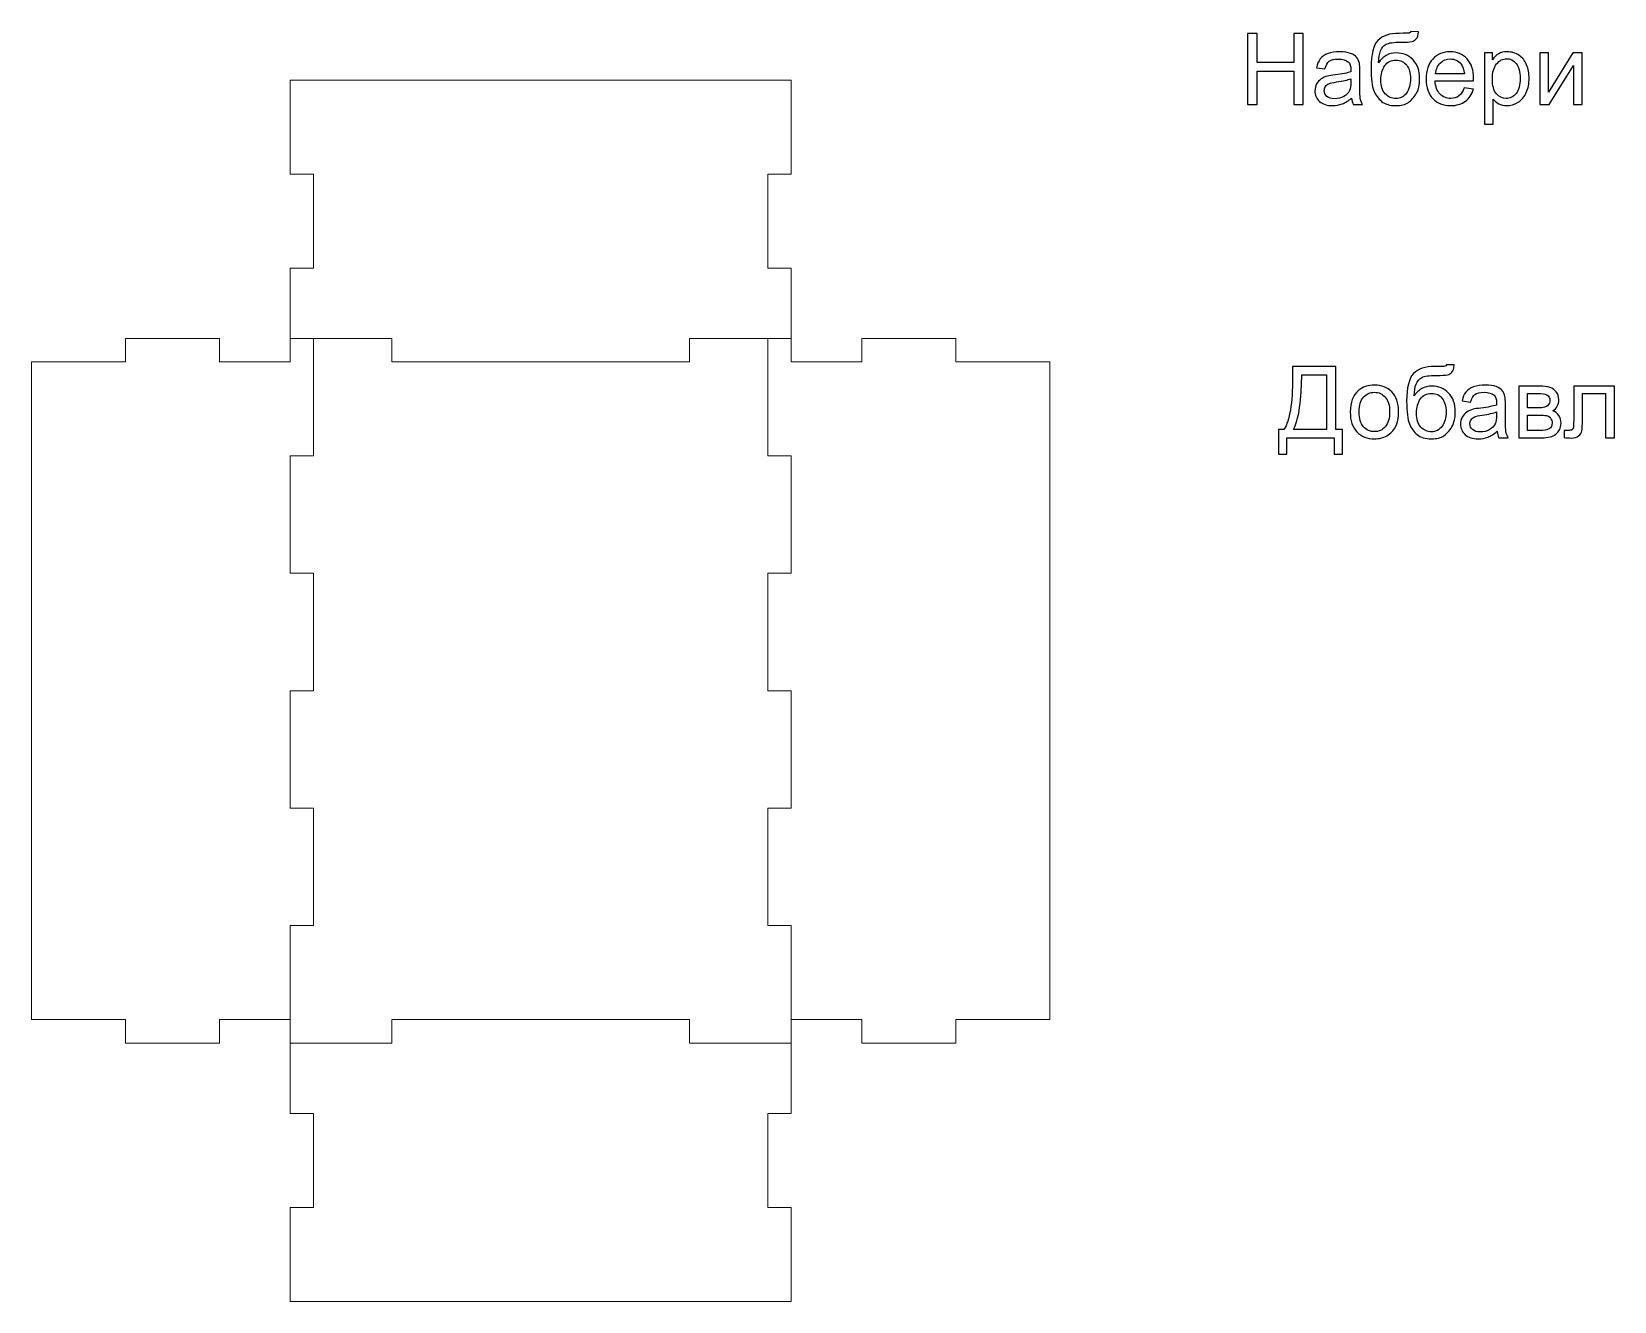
# Model space of a CAD drawing. Header units: centimetres. Extents: x 40 to 180, y 16 to 171.
# Drawn here: x 96.63 to 137.05, y 15.59 to 48.03 of the extents above; entities that cross this region are included whole.
import ezdxf

# ---------------------------------------------------------------- set-up
doc = ezdxf.new("R2010")
doc.units = ezdxf.units.CM
doc.header["$MEASUREMENT"] = 0
doc.layers.add('layer 1', color=7, linetype='Continuous')

msp = doc.modelspace()

# ---------------------------------------------------------------- linework, layer by layer
at = {"layer": 'layer 1', "color": 155}
for points, knots in [([(127.68537, 46.1716), (127.68537, 46.1716), (127.68537, 47.99024), (127.68537, 47.99024), (127.68537, 47.99024), (127.68537, 47.99024), (127.92667, 47.99024), (127.92667, 47.99024), (127.92667, 47.99024), (127.92667, 47.99024), (127.92667, 47.24094), (127.92667, 47.24094), (127.92667, 47.24094), (127.92667, 47.24094), (128.86647, 47.24094), (128.86647, 47.24094), (128.86647, 47.24094), (128.86647, 47.24094), (128.86647, 47.99024), (128.86647, 47.99024), (128.86647, 47.99024), (128.86647, 47.99024), (129.10777, 47.99024), (129.10777, 47.99024), (129.10777, 47.99024), (129.10777, 47.99024), (129.10777, 46.1716), (129.10777, 46.1716), (129.10777, 46.1716), (129.10777, 46.1716), (128.86647, 46.1716), (128.86647, 46.1716), (128.86647, 46.1716), (128.86647, 46.1716), (128.86647, 47.02758), (128.86647, 47.02758), (128.86647, 47.02758), (128.86647, 47.02758), (127.92667, 47.02758), (127.92667, 47.02758), (127.92667, 47.02758), (127.92667, 47.02758), (127.92667, 46.1716), (127.92667, 46.1716), (127.92667, 46.1716), (127.92667, 46.1716), (127.68537, 46.1716), (127.68537, 46.1716)], [0, 0, 0, 0, 0.07692308, 0.07692308, 0.07692308, 0.07692308, 0.15384615, 0.15384615, 0.15384615, 0.15384615, 0.23076923, 0.23076923, 0.23076923, 0.23076923, 0.30769231, 0.30769231, 0.30769231, 0.30769231, 0.38461538, 0.38461538, 0.38461538, 0.38461538, 0.46153846, 0.46153846, 0.46153846, 0.46153846, 0.53846154, 0.53846154, 0.53846154, 0.53846154, 0.61538462, 0.61538462, 0.61538462, 0.61538462, 0.69230769, 0.69230769, 0.69230769, 0.69230769, 0.76923077, 0.76923077, 0.76923077, 0.76923077, 0.84615385, 0.84615385, 0.84615385, 0.84615385, 1, 1, 1, 1]), ([(131.85435, 48.03342), (131.85435, 48.03342), (132.05247, 48.03088), (132.05247, 48.03088), (132.05247, 48.03088), (132.04358, 47.9424), (132.02368, 47.8806), (131.99363, 47.84588), (131.99363, 47.84588), (131.96357, 47.81117), (131.92505, 47.78916), (131.87763, 47.779), (131.87763, 47.779), (131.83022, 47.76926), (131.73709, 47.76418), (131.59866, 47.76418), (131.59866, 47.76418), (131.41493, 47.76418), (131.28962, 47.7464), (131.22274, 47.71084), (131.22274, 47.71084), (131.15627, 47.67528), (131.10801, 47.61855), (131.0788, 47.54066), (131.0788, 47.54066), (131.04959, 47.46234), (131.03351, 47.36201), (131.03012, 47.23882), (131.03012, 47.23882), (131.08642, 47.32264), (131.15204, 47.3853), (131.22739, 47.42721), (131.22739, 47.42721), (131.30232, 47.46912), (131.38741, 47.48986), (131.48139, 47.48986), (131.48139, 47.48986), (131.65411, 47.48986), (131.7972, 47.43059), (131.91065, 47.31206), (131.91065, 47.31206), (132.02368, 47.19353), (132.08041, 47.03308), (132.08041, 46.83031), (132.08041, 46.83031), (132.08041, 46.67664), (132.05205, 46.55048), (131.9949, 46.45227), (131.9949, 46.45227), (131.93775, 46.35406), (131.87001, 46.27786), (131.7917, 46.22409), (131.7917, 46.22409), (131.7138, 46.17033), (131.60712, 46.14366), (131.4725, 46.14366), (131.4725, 46.14366), (131.31587, 46.14366), (131.19437, 46.17922), (131.10759, 46.25076), (131.10759, 46.25076), (131.02081, 46.32231), (130.95434, 46.41375), (130.90778, 46.52508), (130.90778, 46.52508), (130.86163, 46.63642), (130.83835, 46.83073), (130.83835, 47.10717), (130.83835, 47.10717), (130.83835, 47.45472), (130.89719, 47.68883), (131.01446, 47.80948), (131.01446, 47.80948), (131.13172, 47.93013), (131.31248, 47.99024), (131.55632, 47.99024), (131.55632, 47.99024), (131.7083, 47.99024), (131.79424, 47.99278), (131.81498, 47.99786), (131.81498, 47.99786), (131.8353, 48.00294), (131.84842, 48.01479), (131.85435, 48.03342)], [0, 0, 0, 0, 0.04545455, 0.04545455, 0.04545455, 0.04545455, 0.09090909, 0.09090909, 0.09090909, 0.09090909, 0.13636364, 0.13636364, 0.13636364, 0.13636364, 0.18181818, 0.18181818, 0.18181818, 0.18181818, 0.22727273, 0.22727273, 0.22727273, 0.22727273, 0.27272727, 0.27272727, 0.27272727, 0.27272727, 0.31818182, 0.31818182, 0.31818182, 0.31818182, 0.36363636, 0.36363636, 0.36363636, 0.36363636, 0.40909091, 0.40909091, 0.40909091, 0.40909091, 0.45454545, 0.45454545, 0.45454545, 0.45454545, 0.5, 0.5, 0.5, 0.5, 0.54545455, 0.54545455, 0.54545455, 0.54545455, 0.59090909, 0.59090909, 0.59090909, 0.59090909, 0.63636364, 0.63636364, 0.63636364, 0.63636364, 0.68181818, 0.68181818, 0.68181818, 0.68181818, 0.72727273, 0.72727273, 0.72727273, 0.72727273, 0.77272727, 0.77272727, 0.77272727, 0.77272727, 0.81818182, 0.81818182, 0.81818182, 0.81818182, 0.86363636, 0.86363636, 0.86363636, 0.86363636, 0.90909091, 0.90909091, 0.90909091, 0.90909091, 1, 1, 1, 1]), ([(130.34263, 46.3367), (130.25966, 46.266), (130.17965, 46.21647), (130.10302, 46.18726), (130.10302, 46.18726), (130.0264, 46.15805), (129.94427, 46.14366), (129.85622, 46.14366), (129.85622, 46.14366), (129.71144, 46.14366), (129.6001, 46.1788), (129.52221, 46.24949), (129.52221, 46.24949), (129.44432, 46.31977), (129.40537, 46.40994), (129.40537, 46.51958), (129.40537, 46.51958), (129.40537, 46.58393), (129.42019, 46.64277), (129.4494, 46.69611), (129.4494, 46.69611), (129.47903, 46.74945), (129.51755, 46.79178), (129.56497, 46.82396), (129.56497, 46.82396), (129.6128, 46.85613), (129.66614, 46.88068), (129.72583, 46.89719), (129.72583, 46.89719), (129.76986, 46.90862), (129.83632, 46.91963), (129.9248, 46.93064), (129.9248, 46.93064), (130.10514, 46.9518), (130.23849, 46.97763), (130.32358, 47.00726), (130.32358, 47.00726), (130.32443, 47.03774), (130.32485, 47.05721), (130.32485, 47.06526), (130.32485, 47.06526), (130.32485, 47.15585), (130.30368, 47.21977), (130.26135, 47.25703), (130.26135, 47.25703), (130.2042, 47.3074), (130.11911, 47.33238), (130.0065, 47.33238), (130.0065, 47.33238), (129.90109, 47.33238), (129.8232, 47.31375), (129.77325, 47.27692), (129.77325, 47.27692), (129.72287, 47.24009), (129.68604, 47.1749), (129.66191, 47.08092), (129.66191, 47.08092), (129.66191, 47.08092), (129.44347, 47.1114), (129.44347, 47.1114), (129.44347, 47.1114), (129.46337, 47.20496), (129.49596, 47.28073), (129.54168, 47.33831), (129.54168, 47.33831), (129.5874, 47.39588), (129.65344, 47.43991), (129.7398, 47.47123), (129.7398, 47.47123), (129.82574, 47.50214), (129.92607, 47.5178), (130.03952, 47.5178), (130.03952, 47.5178), (130.15213, 47.5178), (130.24399, 47.50468), (130.31469, 47.47801), (130.31469, 47.47801), (130.38496, 47.45134), (130.43703, 47.41832), (130.47005, 47.3781), (130.47005, 47.3781), (130.50307, 47.33788), (130.52636, 47.28708), (130.5399, 47.2257), (130.5399, 47.2257), (130.5471, 47.1876), (130.55091, 47.11902), (130.55091, 47.02038), (130.55091, 47.02038), (130.55091, 47.02038), (130.55091, 46.72405), (130.55091, 46.72405), (130.55091, 46.72405), (130.55091, 46.51704), (130.55557, 46.38623), (130.56488, 46.33077), (130.56488, 46.33077), (130.57377, 46.27532), (130.5924, 46.2224), (130.61949, 46.1716), (130.61949, 46.1716), (130.61949, 46.1716), (130.38581, 46.1716), (130.38581, 46.1716), (130.38581, 46.1716), (130.36337, 46.21859), (130.34898, 46.27362), (130.34263, 46.3367)], [0, 0, 0, 0, 0.03571429, 0.03571429, 0.03571429, 0.03571429, 0.07142857, 0.07142857, 0.07142857, 0.07142857, 0.10714286, 0.10714286, 0.10714286, 0.10714286, 0.14285714, 0.14285714, 0.14285714, 0.14285714, 0.17857143, 0.17857143, 0.17857143, 0.17857143, 0.21428571, 0.21428571, 0.21428571, 0.21428571, 0.25, 0.25, 0.25, 0.25, 0.28571429, 0.28571429, 0.28571429, 0.28571429, 0.32142857, 0.32142857, 0.32142857, 0.32142857, 0.35714286, 0.35714286, 0.35714286, 0.35714286, 0.39285714, 0.39285714, 0.39285714, 0.39285714, 0.42857143, 0.42857143, 0.42857143, 0.42857143, 0.46428571, 0.46428571, 0.46428571, 0.46428571, 0.5, 0.5, 0.5, 0.5, 0.53571429, 0.53571429, 0.53571429, 0.53571429, 0.57142857, 0.57142857, 0.57142857, 0.57142857, 0.60714286, 0.60714286, 0.60714286, 0.60714286, 0.64285714, 0.64285714, 0.64285714, 0.64285714, 0.67857143, 0.67857143, 0.67857143, 0.67857143, 0.71428571, 0.71428571, 0.71428571, 0.71428571, 0.75, 0.75, 0.75, 0.75, 0.78571429, 0.78571429, 0.78571429, 0.78571429, 0.82142857, 0.82142857, 0.82142857, 0.82142857, 0.85714286, 0.85714286, 0.85714286, 0.85714286, 0.89285714, 0.89285714, 0.89285714, 0.89285714, 0.92857143, 0.92857143, 0.92857143, 0.92857143, 1, 1, 1, 1]), ([(131.84673, 46.83666), (131.84673, 46.97339), (131.81413, 47.08558), (131.74936, 47.17321), (131.74936, 47.17321), (131.68459, 47.26084), (131.59315, 47.30444), (131.47504, 47.30444), (131.47504, 47.30444), (131.35185, 47.30444), (131.25703, 47.2583), (131.19014, 47.16559), (131.19014, 47.16559), (131.12325, 47.0733), (131.08981, 46.95011), (131.08981, 46.79559), (131.08981, 46.79559), (131.08981, 46.64319), (131.12664, 46.52635), (131.20072, 46.4455), (131.20072, 46.4455), (131.27438, 46.36464), (131.36582, 46.324), (131.47377, 46.324), (131.47377, 46.324), (131.58469, 46.324), (131.67443, 46.37099), (131.74344, 46.46455), (131.74344, 46.46455), (131.81244, 46.5581), (131.84673, 46.68214), (131.84673, 46.83666)], [0, 0, 0, 0, 0.11111111, 0.11111111, 0.11111111, 0.11111111, 0.22222222, 0.22222222, 0.22222222, 0.22222222, 0.33333333, 0.33333333, 0.33333333, 0.33333333, 0.44444444, 0.44444444, 0.44444444, 0.44444444, 0.55555556, 0.55555556, 0.55555556, 0.55555556, 0.66666667, 0.66666667, 0.66666667, 0.66666667, 0.77777778, 0.77777778, 0.77777778, 0.77777778, 1, 1, 1, 1]), ([(133.22003, 46.59832), (133.22003, 46.59832), (133.45117, 46.56784), (133.45117, 46.56784), (133.45117, 46.56784), (133.41519, 46.43364), (133.34788, 46.32908), (133.24966, 46.255), (133.24966, 46.255), (133.15145, 46.18091), (133.02614, 46.14366), (132.87332, 46.14366), (132.87332, 46.14366), (132.68113, 46.14366), (132.52873, 46.20293), (132.41612, 46.32146), (132.41612, 46.32146), (132.30351, 46.43957), (132.24721, 46.60594), (132.24721, 46.81972), (132.24721, 46.81972), (132.24721, 47.0407), (132.30394, 47.21258), (132.41781, 47.3345), (132.41781, 47.3345), (132.53169, 47.45684), (132.67943, 47.5178), (132.86104, 47.5178), (132.86104, 47.5178), (133.03673, 47.5178), (133.18024, 47.45811), (133.29157, 47.33831), (133.29157, 47.33831), (133.40291, 47.2185), (133.45879, 47.05002), (133.45879, 46.83285), (133.45879, 46.83285), (133.45879, 46.81972), (133.45837, 46.79983), (133.45752, 46.77358), (133.45752, 46.77358), (133.45752, 46.77358), (132.47581, 46.77358), (132.47581, 46.77358), (132.47581, 46.77358), (132.48428, 46.62922), (132.52492, 46.51831), (132.59858, 46.44169), (132.59858, 46.44169), (132.67181, 46.36506), (132.76368, 46.32654), (132.87332, 46.32654), (132.87332, 46.32654), (132.95502, 46.32654), (133.02487, 46.34813), (133.08245, 46.39131), (133.08245, 46.39131), (133.14044, 46.43449), (133.18616, 46.50349), (133.22003, 46.59832)], [0, 0, 0, 0, 0.0625, 0.0625, 0.0625, 0.0625, 0.125, 0.125, 0.125, 0.125, 0.1875, 0.1875, 0.1875, 0.1875, 0.25, 0.25, 0.25, 0.25, 0.3125, 0.3125, 0.3125, 0.3125, 0.375, 0.375, 0.375, 0.375, 0.4375, 0.4375, 0.4375, 0.4375, 0.5, 0.5, 0.5, 0.5, 0.5625, 0.5625, 0.5625, 0.5625, 0.625, 0.625, 0.625, 0.625, 0.6875, 0.6875, 0.6875, 0.6875, 0.75, 0.75, 0.75, 0.75, 0.8125, 0.8125, 0.8125, 0.8125, 0.875, 0.875, 0.875, 0.875, 1, 1, 1, 1]), ([(132.48851, 46.95646), (132.48851, 46.95646), (133.22257, 46.95646), (133.22257, 46.95646), (133.22257, 46.95646), (133.21283, 47.06737), (133.18447, 47.15035), (133.13833, 47.2058), (133.13833, 47.2058), (133.06763, 47.29174), (132.97534, 47.33492), (132.86231, 47.33492), (132.86231, 47.33492), (132.75987, 47.33492), (132.67393, 47.30063), (132.60408, 47.23205), (132.60408, 47.23205), (132.53465, 47.16347), (132.49613, 47.07161), (132.48851, 46.95646)], [0, 0, 0, 0, 0.16666667, 0.16666667, 0.16666667, 0.16666667, 0.33333333, 0.33333333, 0.33333333, 0.33333333, 0.5, 0.5, 0.5, 0.5, 0.66666667, 0.66666667, 0.66666667, 0.66666667, 1, 1, 1, 1]), ([(133.73353, 45.66614), (133.73353, 45.66614), (133.73353, 47.48986), (133.73353, 47.48986), (133.73353, 47.48986), (133.73353, 47.48986), (133.93673, 47.48986), (133.93673, 47.48986), (133.93673, 47.48986), (133.93673, 47.48986), (133.93673, 47.31672), (133.93673, 47.31672), (133.93673, 47.31672), (133.98457, 47.3836), (134.03875, 47.43398), (134.09929, 47.46742), (134.09929, 47.46742), (134.1594, 47.50087), (134.23264, 47.5178), (134.31858, 47.5178), (134.31858, 47.5178), (134.43118, 47.5178), (134.53024, 47.48901), (134.61618, 47.43102), (134.61618, 47.43102), (134.70212, 47.37344), (134.76689, 47.29174), (134.81091, 47.18675), (134.81091, 47.18675), (134.85452, 47.08134), (134.87653, 46.9662), (134.87653, 46.84047), (134.87653, 46.84047), (134.87653, 46.70627), (134.8524, 46.5852), (134.80414, 46.47725), (134.80414, 46.47725), (134.75588, 46.36972), (134.68561, 46.28717), (134.59332, 46.2296), (134.59332, 46.2296), (134.50146, 46.17245), (134.40451, 46.14366), (134.30291, 46.14366), (134.30291, 46.14366), (134.22841, 46.14366), (134.16152, 46.15932), (134.10268, 46.19065), (134.10268, 46.19065), (134.04341, 46.22198), (133.99515, 46.26135), (133.95705, 46.30918), (133.95705, 46.30918), (133.95705, 46.30918), (133.95705, 45.66614), (133.95705, 45.66614), (133.95705, 45.66614), (133.95705, 45.66614), (133.73353, 45.66614), (133.73353, 45.66614)], [0, 0, 0, 0, 0.0625, 0.0625, 0.0625, 0.0625, 0.125, 0.125, 0.125, 0.125, 0.1875, 0.1875, 0.1875, 0.1875, 0.25, 0.25, 0.25, 0.25, 0.3125, 0.3125, 0.3125, 0.3125, 0.375, 0.375, 0.375, 0.375, 0.4375, 0.4375, 0.4375, 0.4375, 0.5, 0.5, 0.5, 0.5, 0.5625, 0.5625, 0.5625, 0.5625, 0.625, 0.625, 0.625, 0.625, 0.6875, 0.6875, 0.6875, 0.6875, 0.75, 0.75, 0.75, 0.75, 0.8125, 0.8125, 0.8125, 0.8125, 0.875, 0.875, 0.875, 0.875, 1, 1, 1, 1]), ([(133.93673, 46.82269), (133.93673, 46.65378), (133.97102, 46.52889), (134.03918, 46.44804), (134.03918, 46.44804), (134.10776, 46.36718), (134.19073, 46.32654), (134.2881, 46.32654), (134.2881, 46.32654), (134.38716, 46.32654), (134.47182, 46.36845), (134.5421, 46.45227), (134.5421, 46.45227), (134.61279, 46.53609), (134.64793, 46.66563), (134.64793, 46.84131), (134.64793, 46.84131), (134.64793, 47.00895), (134.61364, 47.13426), (134.54464, 47.21766), (134.54464, 47.21766), (134.47563, 47.30105), (134.39351, 47.34254), (134.29783, 47.34254), (134.29783, 47.34254), (134.20301, 47.34254), (134.11919, 47.29809), (134.04637, 47.20961), (134.04637, 47.20961), (133.97314, 47.12071), (133.93673, 46.99202), (133.93673, 46.82269)], [0, 0, 0, 0, 0.11111111, 0.11111111, 0.11111111, 0.11111111, 0.22222222, 0.22222222, 0.22222222, 0.22222222, 0.33333333, 0.33333333, 0.33333333, 0.33333333, 0.44444444, 0.44444444, 0.44444444, 0.44444444, 0.55555556, 0.55555556, 0.55555556, 0.55555556, 0.66666667, 0.66666667, 0.66666667, 0.66666667, 0.77777778, 0.77777778, 0.77777778, 0.77777778, 1, 1, 1, 1]), ([(135.14619, 47.48986), (135.14619, 47.48986), (135.36971, 47.48986), (135.36971, 47.48986), (135.36971, 47.48986), (135.36971, 47.48986), (135.36971, 46.48444), (135.36971, 46.48444), (135.36971, 46.48444), (135.36971, 46.48444), (135.99074, 47.48986), (135.99074, 47.48986), (135.99074, 47.48986), (135.99074, 47.48986), (136.23077, 47.48986), (136.23077, 47.48986), (136.23077, 47.48986), (136.23077, 47.48986), (136.23077, 46.1716), (136.23077, 46.1716), (136.23077, 46.1716), (136.23077, 46.1716), (136.00725, 46.1716), (136.00725, 46.1716), (136.00725, 46.1716), (136.00725, 46.1716), (136.00725, 47.17067), (136.00725, 47.17067), (136.00725, 47.17067), (136.00725, 47.17067), (135.38707, 46.1716), (135.38707, 46.1716), (135.38707, 46.1716), (135.38707, 46.1716), (135.14619, 46.1716), (135.14619, 46.1716), (135.14619, 46.1716), (135.14619, 46.1716), (135.14619, 47.48986), (135.14619, 47.48986)], [0, 0, 0, 0, 0.09090909, 0.09090909, 0.09090909, 0.09090909, 0.18181818, 0.18181818, 0.18181818, 0.18181818, 0.27272727, 0.27272727, 0.27272727, 0.27272727, 0.36363636, 0.36363636, 0.36363636, 0.36363636, 0.45454545, 0.45454545, 0.45454545, 0.45454545, 0.54545455, 0.54545455, 0.54545455, 0.54545455, 0.63636364, 0.63636364, 0.63636364, 0.63636364, 0.72727273, 0.72727273, 0.72727273, 0.72727273, 0.81818182, 0.81818182, 0.81818182, 0.81818182, 1, 1, 1, 1]), ([(130.32485, 46.832), (130.24357, 46.79898), (130.12165, 46.77104), (129.95909, 46.74818), (129.95909, 46.74818), (129.8668, 46.73506), (129.80161, 46.72024), (129.76351, 46.70373), (129.76351, 46.70373), (129.72541, 46.68722), (129.6962, 46.66309), (129.67546, 46.63176), (129.67546, 46.63176), (129.65471, 46.60001), (129.64413, 46.56488), (129.64413, 46.52593), (129.64413, 46.52593), (129.64413, 46.46709), (129.66657, 46.41756), (129.71186, 46.37819), (129.71186, 46.37819), (129.75716, 46.33882), (129.8232, 46.31892), (129.90998, 46.31892), (129.90998, 46.31892), (129.99592, 46.31892), (130.07254, 46.33755), (130.13985, 46.37522), (130.13985, 46.37522), (130.20674, 46.41248), (130.25627, 46.4637), (130.2876, 46.52847), (130.2876, 46.52847), (130.31173, 46.57885), (130.32358, 46.65293), (130.32358, 46.75072), (130.32358, 46.75072), (130.32358, 46.75072), (130.32485, 46.832), (130.32485, 46.832)], [0, 0, 0, 0, 0.09090909, 0.09090909, 0.09090909, 0.09090909, 0.18181818, 0.18181818, 0.18181818, 0.18181818, 0.27272727, 0.27272727, 0.27272727, 0.27272727, 0.36363636, 0.36363636, 0.36363636, 0.36363636, 0.45454545, 0.45454545, 0.45454545, 0.45454545, 0.54545455, 0.54545455, 0.54545455, 0.54545455, 0.63636364, 0.63636364, 0.63636364, 0.63636364, 0.72727273, 0.72727273, 0.72727273, 0.72727273, 0.81818182, 0.81818182, 0.81818182, 0.81818182, 1, 1, 1, 1])]:
    msp.add_open_spline(points, degree=3, knots=knots, dxfattribs=at)
at = {"layer": 'layer 1', "color": 242, "lineweight": 20}
for points, knots in [([(116.03115, 22.79465), (116.03115, 22.79465), (117.83113, 22.79465), (117.83113, 22.79465), (117.83113, 22.79465), (117.83113, 22.79465), (117.83113, 22.19461), (117.83113, 22.19461), (117.83113, 22.19461), (117.83113, 22.19461), (120.23115, 22.19461), (120.23115, 22.19461), (120.23115, 22.19461), (120.23115, 22.19461), (120.23113, 22.79465), (120.23113, 22.79465), (120.23113, 22.79465), (120.23113, 22.79465), (122.63115, 22.79465), (122.63115, 22.79465), (122.63115, 22.79465), (122.63115, 22.79465), (122.63113, 39.59463), (122.63113, 39.59463), (122.63113, 39.59463), (122.63113, 39.59463), (120.23113, 39.59463), (120.23113, 39.59463), (120.23113, 39.59463), (120.23113, 39.59463), (120.23115, 40.19465), (120.23115, 40.19465), (120.23115, 40.19465), (120.23115, 40.19465), (117.83113, 40.19465), (117.83113, 40.19465), (117.83113, 40.19465), (117.83113, 40.19465), (117.83113, 39.59463), (117.83113, 39.59463), (117.83113, 39.59463), (117.83113, 39.59463), (116.03115, 39.59463), (116.03115, 39.59463), (116.03115, 39.59463), (116.03115, 39.59463), (116.03117, 41.99463), (116.03117, 41.99463), (116.03117, 41.99463), (116.03117, 41.99463), (115.43113, 41.99461), (115.43113, 41.99461), (115.43113, 41.99461), (115.43113, 41.99461), (115.43113, 44.39463), (115.43113, 44.39463), (115.43113, 44.39463), (115.43113, 44.39463), (116.03117, 44.39463), (116.03117, 44.39463), (116.03117, 44.39463), (116.03117, 44.39463), (116.03117, 46.79463), (116.03117, 46.79463), (116.03117, 46.79463), (116.03117, 46.79463), (103.23113, 46.79461), (103.23113, 46.79461), (103.23113, 46.79461), (103.23113, 46.79461), (103.23113, 44.39463), (103.23113, 44.39463), (103.23113, 44.39463), (103.23113, 44.39463), (103.83117, 44.39463), (103.83117, 44.39463), (103.83117, 44.39463), (103.83117, 44.39463), (103.83117, 41.99461), (103.83117, 41.99461), (103.83117, 41.99461), (103.83117, 41.99461), (103.23113, 41.99463), (103.23113, 41.99463), (103.23113, 41.99463), (103.23113, 41.99463), (103.23115, 39.59463), (103.23115, 39.59463), (103.23115, 39.59463), (103.23115, 39.59463), (101.43113, 39.59463), (101.43113, 39.59463), (101.43113, 39.59463), (101.43113, 39.59463), (101.43115, 40.19465), (101.43115, 40.19465), (101.43115, 40.19465), (101.43115, 40.19465), (99.03117, 40.19465), (99.03117, 40.19465), (99.03117, 40.19465), (99.03117, 40.19465), (99.03117, 39.59463), (99.03117, 39.59463), (99.03117, 39.59463), (99.03117, 39.59463), (96.63117, 39.59463), (96.63117, 39.59463), (96.63117, 39.59463), (96.63117, 39.59463), (96.63115, 22.79465), (96.63115, 22.79465), (96.63115, 22.79465), (96.63115, 22.79465), (99.03117, 22.79465), (99.03117, 22.79465), (99.03117, 22.79465), (99.03117, 22.79465), (99.03115, 22.19461), (99.03115, 22.19461), (99.03115, 22.19461), (99.03115, 22.19461), (101.43113, 22.19461), (101.43113, 22.19461), (101.43113, 22.19461), (101.43113, 22.19461), (101.43113, 22.79465), (101.43113, 22.79465), (101.43113, 22.79465), (101.43113, 22.79465), (103.23115, 22.79465), (103.23115, 22.79465)], [0, 0, 0, 0, 0.02941176, 0.02941176, 0.02941176, 0.02941176, 0.05882353, 0.05882353, 0.05882353, 0.05882353, 0.08823529, 0.08823529, 0.08823529, 0.08823529, 0.11764706, 0.11764706, 0.11764706, 0.11764706, 0.14705882, 0.14705882, 0.14705882, 0.14705882, 0.17647059, 0.17647059, 0.17647059, 0.17647059, 0.20588235, 0.20588235, 0.20588235, 0.20588235, 0.23529412, 0.23529412, 0.23529412, 0.23529412, 0.26470588, 0.26470588, 0.26470588, 0.26470588, 0.29411765, 0.29411765, 0.29411765, 0.29411765, 0.32352941, 0.32352941, 0.32352941, 0.32352941, 0.35294118, 0.35294118, 0.35294118, 0.35294118, 0.38235294, 0.38235294, 0.38235294, 0.38235294, 0.41176471, 0.41176471, 0.41176471, 0.41176471, 0.44117647, 0.44117647, 0.44117647, 0.44117647, 0.47058824, 0.47058824, 0.47058824, 0.47058824, 0.5, 0.5, 0.5, 0.5, 0.52941176, 0.52941176, 0.52941176, 0.52941176, 0.55882353, 0.55882353, 0.55882353, 0.55882353, 0.58823529, 0.58823529, 0.58823529, 0.58823529, 0.61764706, 0.61764706, 0.61764706, 0.61764706, 0.64705882, 0.64705882, 0.64705882, 0.64705882, 0.67647059, 0.67647059, 0.67647059, 0.67647059, 0.70588235, 0.70588235, 0.70588235, 0.70588235, 0.73529412, 0.73529412, 0.73529412, 0.73529412, 0.76470588, 0.76470588, 0.76470588, 0.76470588, 0.79411765, 0.79411765, 0.79411765, 0.79411765, 0.82352941, 0.82352941, 0.82352941, 0.82352941, 0.85294118, 0.85294118, 0.85294118, 0.85294118, 0.88235294, 0.88235294, 0.88235294, 0.88235294, 0.91176471, 0.91176471, 0.91176471, 0.91176471, 0.94117647, 0.94117647, 0.94117647, 0.94117647, 1, 1, 1, 1]), ([(103.23113, 40.19463), (103.23113, 40.19463), (105.83113, 40.19465), (105.83113, 40.19465), (105.83113, 40.19465), (105.83113, 40.19465), (105.83113, 39.59463), (105.83113, 39.59463), (105.83113, 39.59463), (105.83113, 39.59463), (113.43113, 39.59463), (113.43113, 39.59463), (113.43113, 39.59463), (113.43113, 39.59463), (113.43115, 40.19465), (113.43115, 40.19465), (113.43115, 40.19465), (113.43115, 40.19465), (116.03117, 40.19463), (116.03117, 40.19463)], [0, 0, 0, 0, 0.16666667, 0.16666667, 0.16666667, 0.16666667, 0.33333333, 0.33333333, 0.33333333, 0.33333333, 0.5, 0.5, 0.5, 0.5, 0.66666667, 0.66666667, 0.66666667, 0.66666667, 1, 1, 1, 1]), ([(115.43115, 40.19463), (115.43115, 40.19463), (115.43113, 39.59463), (115.43113, 39.59463), (115.43113, 39.59463), (115.43113, 39.59463), (115.43113, 37.19463), (115.43113, 37.19463), (115.43113, 37.19463), (115.43113, 37.19463), (116.03117, 37.19463), (116.03117, 37.19463), (116.03117, 37.19463), (116.03117, 37.19463), (116.03117, 34.19461), (116.03117, 34.19461), (116.03117, 34.19461), (116.03117, 34.19461), (115.43113, 34.19461), (115.43113, 34.19461), (115.43113, 34.19461), (115.43113, 34.19461), (115.43113, 31.19461), (115.43113, 31.19461), (115.43113, 31.19461), (115.43113, 31.19461), (116.03117, 31.19463), (116.03117, 31.19463), (116.03117, 31.19463), (116.03117, 31.19463), (116.03117, 28.19465), (116.03117, 28.19465), (116.03117, 28.19465), (116.03117, 28.19465), (115.43113, 28.19465), (115.43113, 28.19465), (115.43113, 28.19465), (115.43113, 28.19465), (115.43113, 25.19465), (115.43113, 25.19465), (115.43113, 25.19465), (115.43113, 25.19465), (116.03117, 25.19465), (116.03117, 25.19465), (116.03117, 25.19465), (116.03117, 25.19465), (116.03117, 20.39465), (116.03117, 20.39465), (116.03117, 20.39465), (116.03117, 20.39465), (115.43113, 20.39465), (115.43113, 20.39465), (115.43113, 20.39465), (115.43113, 20.39465), (115.43113, 17.99465), (115.43113, 17.99465), (115.43113, 17.99465), (115.43113, 17.99465), (116.03117, 17.99465), (116.03117, 17.99465), (116.03117, 17.99465), (116.03117, 17.99465), (116.03117, 15.59465), (116.03117, 15.59465), (116.03117, 15.59465), (116.03117, 15.59465), (103.23113, 15.59463), (103.23113, 15.59463), (103.23113, 15.59463), (103.23113, 15.59463), (103.23113, 17.99465), (103.23113, 17.99465), (103.23113, 17.99465), (103.23113, 17.99465), (103.83117, 17.99463), (103.83117, 17.99463), (103.83117, 17.99463), (103.83117, 17.99463), (103.83117, 20.39465), (103.83117, 20.39465), (103.83117, 20.39465), (103.83117, 20.39465), (103.23113, 20.39463), (103.23113, 20.39463), (103.23113, 20.39463), (103.23113, 20.39463), (103.23113, 25.19465), (103.23113, 25.19465), (103.23113, 25.19465), (103.23113, 25.19465), (103.83117, 25.19463), (103.83117, 25.19463), (103.83117, 25.19463), (103.83117, 25.19463), (103.83117, 28.19465), (103.83117, 28.19465), (103.83117, 28.19465), (103.83117, 28.19465), (103.23113, 28.19463), (103.23113, 28.19463), (103.23113, 28.19463), (103.23113, 28.19463), (103.23113, 31.19461), (103.23113, 31.19461), (103.23113, 31.19461), (103.23113, 31.19461), (103.83117, 31.19461), (103.83117, 31.19461), (103.83117, 31.19461), (103.83117, 31.19461), (103.83117, 34.19461), (103.83117, 34.19461), (103.83117, 34.19461), (103.83117, 34.19461), (103.23113, 34.19461), (103.23113, 34.19461), (103.23113, 34.19461), (103.23113, 34.19461), (103.23113, 37.19463), (103.23113, 37.19463), (103.23113, 37.19463), (103.23113, 37.19463), (103.83117, 37.19463), (103.83117, 37.19463), (103.83117, 37.19463), (103.83117, 37.19463), (103.83117, 39.59463), (103.83117, 39.59463), (103.83117, 39.59463), (103.83117, 39.59463), (103.83115, 40.19463), (103.83115, 40.19463)], [0, 0, 0, 0, 0.02941176, 0.02941176, 0.02941176, 0.02941176, 0.05882353, 0.05882353, 0.05882353, 0.05882353, 0.08823529, 0.08823529, 0.08823529, 0.08823529, 0.11764706, 0.11764706, 0.11764706, 0.11764706, 0.14705882, 0.14705882, 0.14705882, 0.14705882, 0.17647059, 0.17647059, 0.17647059, 0.17647059, 0.20588235, 0.20588235, 0.20588235, 0.20588235, 0.23529412, 0.23529412, 0.23529412, 0.23529412, 0.26470588, 0.26470588, 0.26470588, 0.26470588, 0.29411765, 0.29411765, 0.29411765, 0.29411765, 0.32352941, 0.32352941, 0.32352941, 0.32352941, 0.35294118, 0.35294118, 0.35294118, 0.35294118, 0.38235294, 0.38235294, 0.38235294, 0.38235294, 0.41176471, 0.41176471, 0.41176471, 0.41176471, 0.44117647, 0.44117647, 0.44117647, 0.44117647, 0.47058824, 0.47058824, 0.47058824, 0.47058824, 0.5, 0.5, 0.5, 0.5, 0.52941176, 0.52941176, 0.52941176, 0.52941176, 0.55882353, 0.55882353, 0.55882353, 0.55882353, 0.58823529, 0.58823529, 0.58823529, 0.58823529, 0.61764706, 0.61764706, 0.61764706, 0.61764706, 0.64705882, 0.64705882, 0.64705882, 0.64705882, 0.67647059, 0.67647059, 0.67647059, 0.67647059, 0.70588235, 0.70588235, 0.70588235, 0.70588235, 0.73529412, 0.73529412, 0.73529412, 0.73529412, 0.76470588, 0.76470588, 0.76470588, 0.76470588, 0.79411765, 0.79411765, 0.79411765, 0.79411765, 0.82352941, 0.82352941, 0.82352941, 0.82352941, 0.85294118, 0.85294118, 0.85294118, 0.85294118, 0.88235294, 0.88235294, 0.88235294, 0.88235294, 0.91176471, 0.91176471, 0.91176471, 0.91176471, 0.94117647, 0.94117647, 0.94117647, 0.94117647, 1, 1, 1, 1]), ([(103.23113, 22.19461), (103.23113, 22.19461), (105.83115, 22.19461), (105.83115, 22.19461), (105.83115, 22.19461), (105.83115, 22.19461), (105.83113, 22.79465), (105.83113, 22.79465), (105.83113, 22.79465), (105.83113, 22.79465), (113.43115, 22.79465), (113.43115, 22.79465), (113.43115, 22.79465), (113.43115, 22.79465), (113.43113, 22.19461), (113.43113, 22.19461), (113.43113, 22.19461), (113.43113, 22.19461), (116.03117, 22.19461), (116.03117, 22.19461)], [0, 0, 0, 0, 0.16666667, 0.16666667, 0.16666667, 0.16666667, 0.33333333, 0.33333333, 0.33333333, 0.33333333, 0.5, 0.5, 0.5, 0.5, 0.66666667, 0.66666667, 0.66666667, 0.66666667, 1, 1, 1, 1])]:
    msp.add_open_spline(points, degree=3, knots=knots, dxfattribs=at)
at = {"layer": 'layer 1', "color": 250}
for points, knots in [([(128.83598, 39.47741), (128.83598, 39.47741), (129.94342, 39.47741), (129.94342, 39.47741), (129.94342, 39.47741), (129.94342, 39.47741), (129.94342, 37.87213), (129.94342, 37.87213), (129.94342, 37.87213), (129.94342, 37.87213), (130.10598, 37.87213), (130.10598, 37.87213), (130.10598, 37.87213), (130.10598, 37.87213), (130.10598, 37.23459), (130.10598, 37.23459), (130.10598, 37.23459), (130.10598, 37.23459), (129.89262, 37.23459), (129.89262, 37.23459), (129.89262, 37.23459), (129.89262, 37.23459), (129.89262, 37.65877), (129.89262, 37.65877), (129.89262, 37.65877), (129.89262, 37.65877), (128.68866, 37.65877), (128.68866, 37.65877), (128.68866, 37.65877), (128.68866, 37.65877), (128.68866, 37.23459), (128.68866, 37.23459), (128.68866, 37.23459), (128.68866, 37.23459), (128.4753, 37.23459), (128.4753, 37.23459), (128.4753, 37.23459), (128.4753, 37.23459), (128.4753, 37.87213), (128.4753, 37.87213), (128.4753, 37.87213), (128.4753, 37.87213), (128.615, 37.87213), (128.615, 37.87213), (128.615, 37.87213), (128.76232, 38.09311), (128.83598, 38.53973), (128.83598, 39.21156), (128.83598, 39.21156), (128.83598, 39.21156), (128.83598, 39.47741), (128.83598, 39.47741)], [0, 0, 0, 0, 0.07142857, 0.07142857, 0.07142857, 0.07142857, 0.14285714, 0.14285714, 0.14285714, 0.14285714, 0.21428571, 0.21428571, 0.21428571, 0.21428571, 0.28571429, 0.28571429, 0.28571429, 0.28571429, 0.35714286, 0.35714286, 0.35714286, 0.35714286, 0.42857143, 0.42857143, 0.42857143, 0.42857143, 0.5, 0.5, 0.5, 0.5, 0.57142857, 0.57142857, 0.57142857, 0.57142857, 0.64285714, 0.64285714, 0.64285714, 0.64285714, 0.71428571, 0.71428571, 0.71428571, 0.71428571, 0.78571429, 0.78571429, 0.78571429, 0.78571429, 0.85714286, 0.85714286, 0.85714286, 0.85714286, 1, 1, 1, 1]), ([(129.70212, 39.26405), (129.70212, 39.26405), (129.06712, 39.26405), (129.06712, 39.26405), (129.06712, 39.26405), (129.06712, 39.26405), (129.06712, 39.17092), (129.06712, 39.17092), (129.06712, 39.17092), (129.06712, 39.01598), (129.05315, 38.80389), (129.02521, 38.53507), (129.02521, 38.53507), (128.99769, 38.26625), (128.94266, 38.04527), (128.86138, 37.87213), (128.86138, 37.87213), (128.86138, 37.87213), (129.70212, 37.87213), (129.70212, 37.87213), (129.70212, 37.87213), (129.70212, 37.87213), (129.70212, 39.26405), (129.70212, 39.26405)], [0, 0, 0, 0, 0.14285714, 0.14285714, 0.14285714, 0.14285714, 0.28571429, 0.28571429, 0.28571429, 0.28571429, 0.42857143, 0.42857143, 0.42857143, 0.42857143, 0.57142857, 0.57142857, 0.57142857, 0.57142857, 0.71428571, 0.71428571, 0.71428571, 0.71428571, 1, 1, 1, 1]), ([(132.76408, 39.52059), (132.76408, 39.52059), (132.9622, 39.51805), (132.9622, 39.51805), (132.9622, 39.51805), (132.95331, 39.42957), (132.93341, 39.36777), (132.90336, 39.33305), (132.90336, 39.33305), (132.8733, 39.29834), (132.83478, 39.27633), (132.78736, 39.26617), (132.78736, 39.26617), (132.73995, 39.25643), (132.64682, 39.25135), (132.50839, 39.25135), (132.50839, 39.25135), (132.32466, 39.25135), (132.19935, 39.23357), (132.13247, 39.19801), (132.13247, 39.19801), (132.066, 39.16245), (132.01774, 39.10572), (131.98853, 39.02783), (131.98853, 39.02783), (131.95932, 38.94951), (131.94324, 38.84918), (131.93985, 38.72599), (131.93985, 38.72599), (131.99615, 38.80981), (132.06177, 38.87247), (132.13712, 38.91438), (132.13712, 38.91438), (132.21205, 38.95629), (132.29714, 38.97703), (132.39112, 38.97703), (132.39112, 38.97703), (132.56384, 38.97703), (132.70693, 38.91776), (132.82038, 38.79923), (132.82038, 38.79923), (132.93341, 38.6807), (132.99014, 38.52025), (132.99014, 38.31748), (132.99014, 38.31748), (132.99014, 38.16381), (132.96178, 38.03765), (132.90463, 37.93944), (132.90463, 37.93944), (132.84748, 37.84123), (132.77974, 37.76503), (132.70143, 37.71126), (132.70143, 37.71126), (132.62353, 37.6575), (132.51685, 37.63083), (132.38223, 37.63083), (132.38223, 37.63083), (132.2256, 37.63083), (132.1041, 37.66639), (132.01732, 37.73793), (132.01732, 37.73793), (131.93054, 37.80948), (131.86407, 37.90092), (131.81751, 38.01225), (131.81751, 38.01225), (131.77136, 38.12359), (131.74808, 38.3179), (131.74808, 38.59434), (131.74808, 38.59434), (131.74808, 38.94189), (131.80692, 39.176), (131.92419, 39.29665), (131.92419, 39.29665), (132.04145, 39.4173), (132.22221, 39.47741), (132.46605, 39.47741), (132.46605, 39.47741), (132.61803, 39.47741), (132.70397, 39.47995), (132.72471, 39.48503), (132.72471, 39.48503), (132.74503, 39.49011), (132.75815, 39.50196), (132.76408, 39.52059)], [0, 0, 0, 0, 0.04545455, 0.04545455, 0.04545455, 0.04545455, 0.09090909, 0.09090909, 0.09090909, 0.09090909, 0.13636364, 0.13636364, 0.13636364, 0.13636364, 0.18181818, 0.18181818, 0.18181818, 0.18181818, 0.22727273, 0.22727273, 0.22727273, 0.22727273, 0.27272727, 0.27272727, 0.27272727, 0.27272727, 0.31818182, 0.31818182, 0.31818182, 0.31818182, 0.36363636, 0.36363636, 0.36363636, 0.36363636, 0.40909091, 0.40909091, 0.40909091, 0.40909091, 0.45454545, 0.45454545, 0.45454545, 0.45454545, 0.5, 0.5, 0.5, 0.5, 0.54545455, 0.54545455, 0.54545455, 0.54545455, 0.59090909, 0.59090909, 0.59090909, 0.59090909, 0.63636364, 0.63636364, 0.63636364, 0.63636364, 0.68181818, 0.68181818, 0.68181818, 0.68181818, 0.72727273, 0.72727273, 0.72727273, 0.72727273, 0.77272727, 0.77272727, 0.77272727, 0.77272727, 0.81818182, 0.81818182, 0.81818182, 0.81818182, 0.86363636, 0.86363636, 0.86363636, 0.86363636, 0.90909091, 0.90909091, 0.90909091, 0.90909091, 1, 1, 1, 1]), ([(130.30748, 38.3179), (130.30748, 38.56132), (130.37521, 38.74166), (130.5111, 38.85892), (130.5111, 38.85892), (130.62413, 38.95629), (130.76256, 39.00497), (130.92555, 39.00497), (130.92555, 39.00497), (131.10631, 39.00497), (131.25448, 38.9457), (131.36962, 38.82717), (131.36962, 38.82717), (131.48435, 38.70906), (131.54192, 38.54523), (131.54192, 38.33653), (131.54192, 38.33653), (131.54192, 38.16719), (131.51652, 38.03427), (131.46572, 37.93732), (131.46572, 37.93732), (131.41492, 37.84038), (131.34084, 37.76503), (131.24347, 37.71126), (131.24347, 37.71126), (131.14653, 37.6575), (131.04027, 37.63083), (130.92555, 37.63083), (130.92555, 37.63083), (130.74097, 37.63083), (130.59196, 37.68967), (130.47808, 37.80778), (130.47808, 37.80778), (130.36421, 37.92589), (130.30748, 38.09607), (130.30748, 38.3179)], [0, 0, 0, 0, 0.1, 0.1, 0.1, 0.1, 0.2, 0.2, 0.2, 0.2, 0.3, 0.3, 0.3, 0.3, 0.4, 0.4, 0.4, 0.4, 0.5, 0.5, 0.5, 0.5, 0.6, 0.6, 0.6, 0.6, 0.7, 0.7, 0.7, 0.7, 0.8, 0.8, 0.8, 0.8, 1, 1, 1, 1]), ([(130.53608, 38.31748), (130.53608, 38.14899), (130.57291, 38.02284), (130.64657, 37.93944), (130.64657, 37.93944), (130.72065, 37.85562), (130.81336, 37.81371), (130.92555, 37.81371), (130.92555, 37.81371), (131.03646, 37.81371), (131.12875, 37.85562), (131.20283, 37.93986), (131.20283, 37.93986), (131.27649, 38.02411), (131.31332, 38.15238), (131.31332, 38.32467), (131.31332, 38.32467), (131.31332, 38.48723), (131.27607, 38.61042), (131.20198, 38.69382), (131.20198, 38.69382), (131.1279, 38.77764), (131.03561, 38.81955), (130.92555, 38.81955), (130.92555, 38.81955), (130.81336, 38.81955), (130.72065, 38.77806), (130.64657, 38.69467), (130.64657, 38.69467), (130.57291, 38.61127), (130.53608, 38.48554), (130.53608, 38.31748)], [0, 0, 0, 0, 0.11111111, 0.11111111, 0.11111111, 0.11111111, 0.22222222, 0.22222222, 0.22222222, 0.22222222, 0.33333333, 0.33333333, 0.33333333, 0.33333333, 0.44444444, 0.44444444, 0.44444444, 0.44444444, 0.55555556, 0.55555556, 0.55555556, 0.55555556, 0.66666667, 0.66666667, 0.66666667, 0.66666667, 0.77777778, 0.77777778, 0.77777778, 0.77777778, 1, 1, 1, 1]), ([(134.0616, 37.82387), (133.97863, 37.75317), (133.89862, 37.70364), (133.82199, 37.67443), (133.82199, 37.67443), (133.74537, 37.64522), (133.66324, 37.63083), (133.57519, 37.63083), (133.57519, 37.63083), (133.43041, 37.63083), (133.31907, 37.66597), (133.24118, 37.73666), (133.24118, 37.73666), (133.16329, 37.80694), (133.12434, 37.89711), (133.12434, 38.00675), (133.12434, 38.00675), (133.12434, 38.0711), (133.13916, 38.12994), (133.16837, 38.18328), (133.16837, 38.18328), (133.198, 38.23662), (133.23652, 38.27895), (133.28394, 38.31113), (133.28394, 38.31113), (133.33177, 38.3433), (133.38511, 38.36785), (133.4448, 38.38436), (133.4448, 38.38436), (133.48883, 38.39579), (133.55529, 38.4068), (133.64377, 38.41781), (133.64377, 38.41781), (133.82411, 38.43897), (133.95746, 38.4648), (134.04255, 38.49443), (134.04255, 38.49443), (134.0434, 38.52491), (134.04382, 38.54438), (134.04382, 38.55243), (134.04382, 38.55243), (134.04382, 38.64302), (134.02265, 38.70694), (133.98032, 38.7442), (133.98032, 38.7442), (133.92317, 38.79457), (133.83808, 38.81955), (133.72547, 38.81955), (133.72547, 38.81955), (133.62006, 38.81955), (133.54217, 38.80092), (133.49222, 38.76409), (133.49222, 38.76409), (133.44184, 38.72726), (133.40501, 38.66207), (133.38088, 38.56809), (133.38088, 38.56809), (133.38088, 38.56809), (133.16244, 38.59857), (133.16244, 38.59857), (133.16244, 38.59857), (133.18234, 38.69213), (133.21493, 38.7679), (133.26065, 38.82548), (133.26065, 38.82548), (133.30637, 38.88305), (133.37241, 38.92708), (133.45877, 38.9584), (133.45877, 38.9584), (133.54471, 38.98931), (133.64504, 39.00497), (133.75849, 39.00497), (133.75849, 39.00497), (133.8711, 39.00497), (133.96296, 38.99185), (134.03366, 38.96518), (134.03366, 38.96518), (134.10393, 38.93851), (134.156, 38.90549), (134.18902, 38.86527), (134.18902, 38.86527), (134.22204, 38.82505), (134.24533, 38.77425), (134.25887, 38.71287), (134.25887, 38.71287), (134.26607, 38.67477), (134.26988, 38.60619), (134.26988, 38.50755), (134.26988, 38.50755), (134.26988, 38.50755), (134.26988, 38.21122), (134.26988, 38.21122), (134.26988, 38.21122), (134.26988, 38.00421), (134.27454, 37.8734), (134.28385, 37.81794), (134.28385, 37.81794), (134.29274, 37.76249), (134.31137, 37.70957), (134.33846, 37.65877), (134.33846, 37.65877), (134.33846, 37.65877), (134.10478, 37.65877), (134.10478, 37.65877), (134.10478, 37.65877), (134.08234, 37.70576), (134.06795, 37.76079), (134.0616, 37.82387)], [0, 0, 0, 0, 0.03571429, 0.03571429, 0.03571429, 0.03571429, 0.07142857, 0.07142857, 0.07142857, 0.07142857, 0.10714286, 0.10714286, 0.10714286, 0.10714286, 0.14285714, 0.14285714, 0.14285714, 0.14285714, 0.17857143, 0.17857143, 0.17857143, 0.17857143, 0.21428571, 0.21428571, 0.21428571, 0.21428571, 0.25, 0.25, 0.25, 0.25, 0.28571429, 0.28571429, 0.28571429, 0.28571429, 0.32142857, 0.32142857, 0.32142857, 0.32142857, 0.35714286, 0.35714286, 0.35714286, 0.35714286, 0.39285714, 0.39285714, 0.39285714, 0.39285714, 0.42857143, 0.42857143, 0.42857143, 0.42857143, 0.46428571, 0.46428571, 0.46428571, 0.46428571, 0.5, 0.5, 0.5, 0.5, 0.53571429, 0.53571429, 0.53571429, 0.53571429, 0.57142857, 0.57142857, 0.57142857, 0.57142857, 0.60714286, 0.60714286, 0.60714286, 0.60714286, 0.64285714, 0.64285714, 0.64285714, 0.64285714, 0.67857143, 0.67857143, 0.67857143, 0.67857143, 0.71428571, 0.71428571, 0.71428571, 0.71428571, 0.75, 0.75, 0.75, 0.75, 0.78571429, 0.78571429, 0.78571429, 0.78571429, 0.82142857, 0.82142857, 0.82142857, 0.82142857, 0.85714286, 0.85714286, 0.85714286, 0.85714286, 0.89285714, 0.89285714, 0.89285714, 0.89285714, 0.92857143, 0.92857143, 0.92857143, 0.92857143, 1, 1, 1, 1]), ([(134.6132, 38.97703), (134.6132, 38.97703), (135.12755, 38.97703), (135.12755, 38.97703), (135.12755, 38.97703), (135.2537, 38.97703), (135.34768, 38.96645), (135.40949, 38.94528), (135.40949, 38.94528), (135.47087, 38.92411), (135.52379, 38.88559), (135.56782, 38.82929), (135.56782, 38.82929), (135.61227, 38.77256), (135.63428, 38.70525), (135.63428, 38.62651), (135.63428, 38.62651), (135.63428, 38.56343), (135.62116, 38.5084), (135.59533, 38.46183), (135.59533, 38.46183), (135.56909, 38.41484), (135.53014, 38.37547), (135.47765, 38.34415), (135.47765, 38.34415), (135.53945, 38.3234), (135.59068, 38.28488), (135.63174, 38.22815), (135.63174, 38.22815), (135.67238, 38.17185), (135.6927, 38.10454), (135.6927, 38.02707), (135.6927, 38.02707), (135.68466, 37.90219), (135.63978, 37.80948), (135.55893, 37.74936), (135.55893, 37.74936), (135.47807, 37.68883), (135.36038, 37.65877), (135.20629, 37.65877), (135.20629, 37.65877), (135.20629, 37.65877), (134.6132, 37.65877), (134.6132, 37.65877), (134.6132, 37.65877), (134.6132, 37.65877), (134.6132, 38.97703), (134.6132, 38.97703)], [0, 0, 0, 0, 0.07692308, 0.07692308, 0.07692308, 0.07692308, 0.15384615, 0.15384615, 0.15384615, 0.15384615, 0.23076923, 0.23076923, 0.23076923, 0.23076923, 0.30769231, 0.30769231, 0.30769231, 0.30769231, 0.38461538, 0.38461538, 0.38461538, 0.38461538, 0.46153846, 0.46153846, 0.46153846, 0.46153846, 0.53846154, 0.53846154, 0.53846154, 0.53846154, 0.61538462, 0.61538462, 0.61538462, 0.61538462, 0.69230769, 0.69230769, 0.69230769, 0.69230769, 0.76923077, 0.76923077, 0.76923077, 0.76923077, 0.84615385, 0.84615385, 0.84615385, 0.84615385, 1, 1, 1, 1]), ([(136.01359, 38.97703), (136.01359, 38.97703), (137.05245, 38.97703), (137.05245, 38.97703), (137.05245, 38.97703), (137.05245, 38.97703), (137.05245, 37.66004), (137.05245, 37.66004), (137.05245, 37.66004), (137.05245, 37.66004), (136.82893, 37.66004), (136.82893, 37.66004), (136.82893, 37.66004), (136.82893, 37.66004), (136.82893, 38.79161), (136.82893, 38.79161), (136.82893, 38.79161), (136.82893, 38.79161), (136.23711, 38.79161), (136.23711, 38.79161), (136.23711, 38.79161), (136.23711, 38.79161), (136.23711, 38.13587), (136.23711, 38.13587), (136.23711, 38.13587), (136.23711, 37.98304), (136.23203, 37.88229), (136.22229, 37.83318), (136.22229, 37.83318), (136.21213, 37.7845), (136.18504, 37.74217), (136.14059, 37.70576), (136.14059, 37.70576), (136.09572, 37.66935), (136.03137, 37.65115), (135.94713, 37.65115), (135.94713, 37.65115), (135.89506, 37.65115), (135.83494, 37.65454), (135.76721, 37.66089), (135.76721, 37.66089), (135.76721, 37.66089), (135.76721, 37.84673), (135.76721, 37.84673), (135.76721, 37.84673), (135.76721, 37.84673), (135.865, 37.84673), (135.865, 37.84673), (135.865, 37.84673), (135.91114, 37.84673), (135.94416, 37.85139), (135.96406, 37.86112), (135.96406, 37.86112), (135.98396, 37.87044), (135.99708, 37.88568), (136.00385, 37.90642), (136.00385, 37.90642), (136.0102, 37.92716), (136.01359, 37.99447), (136.01359, 38.10835), (136.01359, 38.10835), (136.01359, 38.10835), (136.01359, 38.97703), (136.01359, 38.97703)], [0, 0, 0, 0, 0.05882353, 0.05882353, 0.05882353, 0.05882353, 0.11764706, 0.11764706, 0.11764706, 0.11764706, 0.17647059, 0.17647059, 0.17647059, 0.17647059, 0.23529412, 0.23529412, 0.23529412, 0.23529412, 0.29411765, 0.29411765, 0.29411765, 0.29411765, 0.35294118, 0.35294118, 0.35294118, 0.35294118, 0.41176471, 0.41176471, 0.41176471, 0.41176471, 0.47058824, 0.47058824, 0.47058824, 0.47058824, 0.52941176, 0.52941176, 0.52941176, 0.52941176, 0.58823529, 0.58823529, 0.58823529, 0.58823529, 0.64705882, 0.64705882, 0.64705882, 0.64705882, 0.70588235, 0.70588235, 0.70588235, 0.70588235, 0.76470588, 0.76470588, 0.76470588, 0.76470588, 0.82352941, 0.82352941, 0.82352941, 0.82352941, 0.88235294, 0.88235294, 0.88235294, 0.88235294, 1, 1, 1, 1]), ([(132.75646, 38.32383), (132.75646, 38.46056), (132.72386, 38.57275), (132.65909, 38.66038), (132.65909, 38.66038), (132.59432, 38.74801), (132.50288, 38.79161), (132.38477, 38.79161), (132.38477, 38.79161), (132.26158, 38.79161), (132.16676, 38.74547), (132.09987, 38.65276), (132.09987, 38.65276), (132.03298, 38.56047), (131.99954, 38.43728), (131.99954, 38.28276), (131.99954, 38.28276), (131.99954, 38.13036), (132.03637, 38.01352), (132.11045, 37.93267), (132.11045, 37.93267), (132.18411, 37.85181), (132.27555, 37.81117), (132.3835, 37.81117), (132.3835, 37.81117), (132.49442, 37.81117), (132.58416, 37.85816), (132.65317, 37.95172), (132.65317, 37.95172), (132.72217, 38.04527), (132.75646, 38.16931), (132.75646, 38.32383)], [0, 0, 0, 0, 0.11111111, 0.11111111, 0.11111111, 0.11111111, 0.22222222, 0.22222222, 0.22222222, 0.22222222, 0.33333333, 0.33333333, 0.33333333, 0.33333333, 0.44444444, 0.44444444, 0.44444444, 0.44444444, 0.55555556, 0.55555556, 0.55555556, 0.55555556, 0.66666667, 0.66666667, 0.66666667, 0.66666667, 0.77777778, 0.77777778, 0.77777778, 0.77777778, 1, 1, 1, 1]), ([(134.83672, 38.42077), (134.83672, 38.42077), (135.07379, 38.42077), (135.07379, 38.42077), (135.07379, 38.42077), (135.16819, 38.42077), (135.23338, 38.42585), (135.26852, 38.43559), (135.26852, 38.43559), (135.30408, 38.44575), (135.33583, 38.46564), (135.36377, 38.49612), (135.36377, 38.49612), (135.39171, 38.52618), (135.40568, 38.56259), (135.40568, 38.60492), (135.40568, 38.60492), (135.40568, 38.67477), (135.38113, 38.72303), (135.33244, 38.75055), (135.33244, 38.75055), (135.28334, 38.77806), (135.19952, 38.79161), (135.08098, 38.79161), (135.08098, 38.79161), (135.08098, 38.79161), (134.83672, 38.79161), (134.83672, 38.79161), (134.83672, 38.79161), (134.83672, 38.79161), (134.83672, 38.42077), (134.83672, 38.42077)], [0, 0, 0, 0, 0.11111111, 0.11111111, 0.11111111, 0.11111111, 0.22222222, 0.22222222, 0.22222222, 0.22222222, 0.33333333, 0.33333333, 0.33333333, 0.33333333, 0.44444444, 0.44444444, 0.44444444, 0.44444444, 0.55555556, 0.55555556, 0.55555556, 0.55555556, 0.66666667, 0.66666667, 0.66666667, 0.66666667, 0.77777778, 0.77777778, 0.77777778, 0.77777778, 1, 1, 1, 1]), ([(134.04382, 38.31917), (133.96254, 38.28615), (133.84062, 38.25821), (133.67806, 38.23535), (133.67806, 38.23535), (133.58577, 38.22223), (133.52058, 38.20741), (133.48248, 38.1909), (133.48248, 38.1909), (133.44438, 38.17439), (133.41517, 38.15026), (133.39443, 38.11893), (133.39443, 38.11893), (133.37368, 38.08718), (133.3631, 38.05205), (133.3631, 38.0131), (133.3631, 38.0131), (133.3631, 37.95426), (133.38554, 37.90473), (133.43083, 37.86536), (133.43083, 37.86536), (133.47613, 37.82599), (133.54217, 37.80609), (133.62895, 37.80609), (133.62895, 37.80609), (133.71489, 37.80609), (133.79151, 37.82472), (133.85882, 37.86239), (133.85882, 37.86239), (133.92571, 37.89965), (133.97524, 37.95087), (134.00657, 38.01564), (134.00657, 38.01564), (134.0307, 38.06602), (134.04255, 38.1401), (134.04255, 38.23789), (134.04255, 38.23789), (134.04255, 38.23789), (134.04382, 38.31917), (134.04382, 38.31917)], [0, 0, 0, 0, 0.09090909, 0.09090909, 0.09090909, 0.09090909, 0.18181818, 0.18181818, 0.18181818, 0.18181818, 0.27272727, 0.27272727, 0.27272727, 0.27272727, 0.36363636, 0.36363636, 0.36363636, 0.36363636, 0.45454545, 0.45454545, 0.45454545, 0.45454545, 0.54545455, 0.54545455, 0.54545455, 0.54545455, 0.63636364, 0.63636364, 0.63636364, 0.63636364, 0.72727273, 0.72727273, 0.72727273, 0.72727273, 0.81818182, 0.81818182, 0.81818182, 0.81818182, 1, 1, 1, 1]), ([(134.83672, 37.84165), (134.83672, 37.84165), (135.13009, 37.84165), (135.13009, 37.84165), (135.13009, 37.84165), (135.25624, 37.84165), (135.34303, 37.85647), (135.39002, 37.88568), (135.39002, 37.88568), (135.43701, 37.91531), (135.46156, 37.96569), (135.4641, 38.03808), (135.4641, 38.03808), (135.4641, 38.07999), (135.45055, 38.11936), (135.42346, 38.15534), (135.42346, 38.15534), (135.39594, 38.19132), (135.36038, 38.21418), (135.31678, 38.2235), (135.31678, 38.2235), (135.27318, 38.23323), (135.2029, 38.23789), (135.10638, 38.23789), (135.10638, 38.23789), (135.10638, 38.23789), (134.83672, 38.23789), (134.83672, 38.23789), (134.83672, 38.23789), (134.83672, 38.23789), (134.83672, 37.84165), (134.83672, 37.84165)], [0, 0, 0, 0, 0.11111111, 0.11111111, 0.11111111, 0.11111111, 0.22222222, 0.22222222, 0.22222222, 0.22222222, 0.33333333, 0.33333333, 0.33333333, 0.33333333, 0.44444444, 0.44444444, 0.44444444, 0.44444444, 0.55555556, 0.55555556, 0.55555556, 0.55555556, 0.66666667, 0.66666667, 0.66666667, 0.66666667, 0.77777778, 0.77777778, 0.77777778, 0.77777778, 1, 1, 1, 1])]:
    msp.add_open_spline(points, degree=3, knots=knots, dxfattribs=at)

doc.saveas('drawing.dxf')
